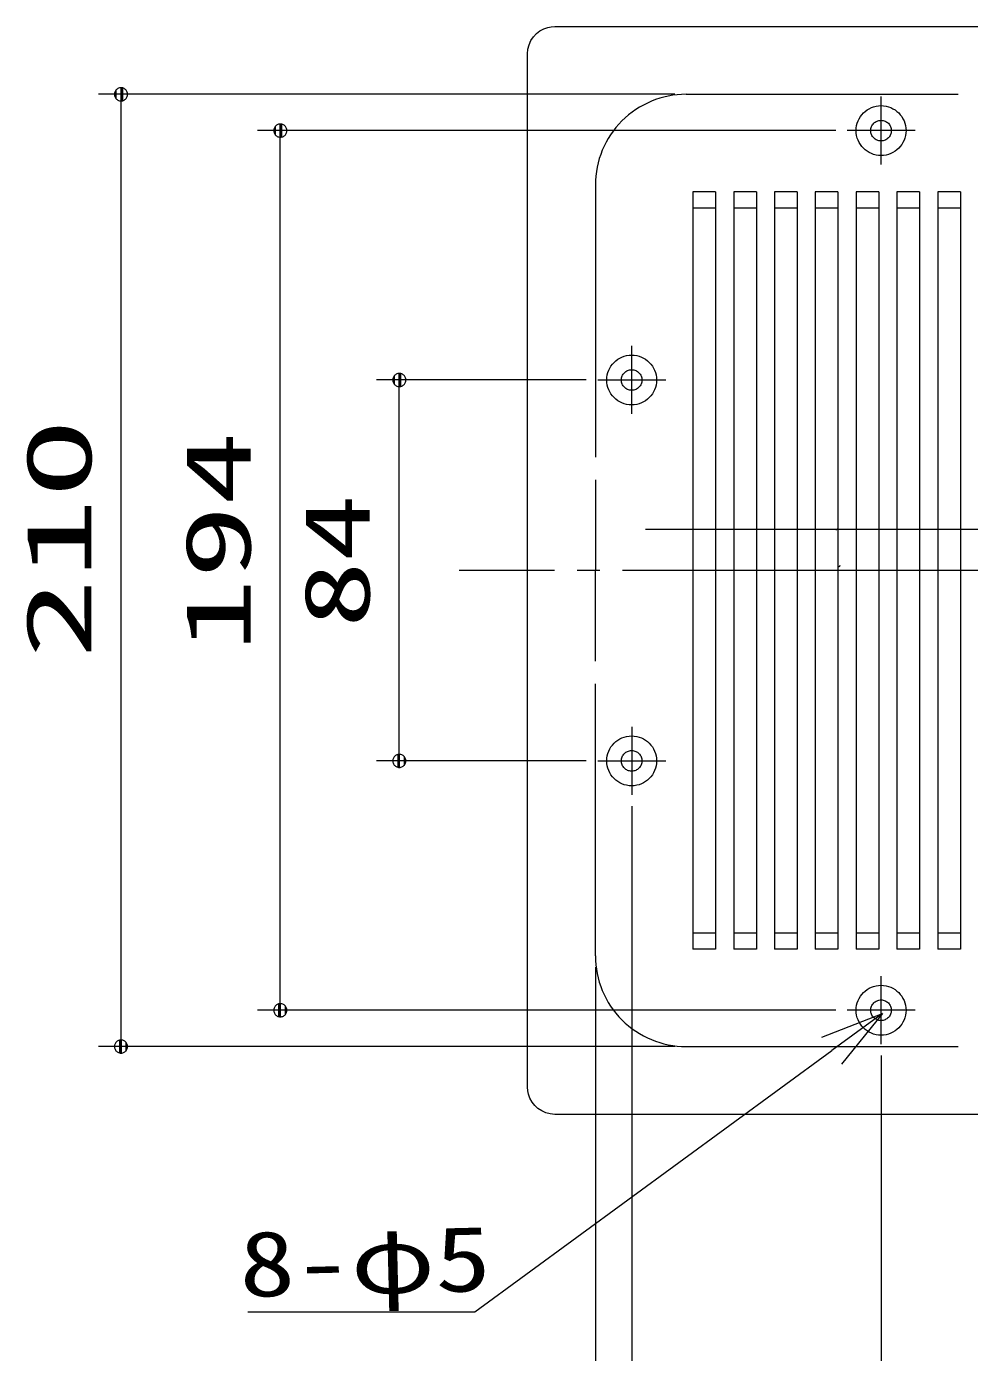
# Model space of a CAD drawing. Units: millimetres on the paper, with parts at other scales. Extents: x -305 to 305, y -152 to 152.
# Drawn here: x -15.9 to 25.7, y -31.3 to 27.2 of the extents above; entities that cross this region are included whole.
import ezdxf
from ezdxf.enums import TextEntityAlignment as Align

# ---------------------------------------------------------------- set-up
doc = ezdxf.new("R2010")
doc.units = ezdxf.units.MM
doc.linetypes.add('LONG_CHAIN', pattern=[21, 18, -1, 1, -1])
doc.linetypes.add('LONG_DASHED2', pattern=[13, 12, -1])
doc.layers.add('0-1_0', color=7, linetype='Continuous', lineweight=9)
doc.layers.add('0-2_S3', color=7, linetype='Continuous', lineweight=9)
doc.styles.add('ＭＳ ゴシック', font='')
doc.styles.get('ＭＳ ゴシック').set_extended_font_data('MS Gothic')

# ---------------------------------------------------------------- blocks, each defined once
blk = doc.blocks.new('_DOTSMALL')
at = {"layer": '0-1_0'}
for p, q in [((0.0746, 0.1), (-0.0746, 0.1)), ((0.1223, -0.0248), (-0.1223, -0.0248))]:
    blk.add_line(p, q, dxfattribs=at)
for points in [[(0.125, 0), (0.124, 0.0157), (0.1211, 0.0311), (0.1162, 0.046), (0.1095, 0.0602), (0.1011, 0.0735), (0.0911, 0.0856), (0.0797, 0.0963), (0.067, 0.1055), (0.0532, 0.1131), (0.0386, 0.1189), (0.0234, 0.1228), (0.0078, 0.1248), (-0.0078, 0.1248), (-0.0234, 0.1228), (-0.0386, 0.1189), (-0.0532, 0.1131), (-0.067, 0.1055), (-0.0797, 0.0963), (-0.0911, 0.0856), (-0.1011, 0.0735), (-0.1095, 0.0602), (-0.1162, 0.046), (-0.1211, 0.0311), (-0.124, 0.0157), (-0.125, 0), (0, 0)], [(-0.125, 0), (-0.124, -0.0157), (-0.1211, -0.0311), (-0.1162, -0.046), (-0.1095, -0.0602), (-0.1011, -0.0735), (-0.0911, -0.0856), (-0.0797, -0.0963), (-0.067, -0.1055), (-0.0532, -0.1131), (-0.0386, -0.1189), (-0.0234, -0.1228), (-0.0078, -0.1248), (0.0078, -0.1248), (0.0234, -0.1228), (0.0386, -0.1189), (0.0532, -0.1131), (0.067, -0.1055), (0.0797, -0.0963), (0.0911, -0.0856), (0.1011, -0.0735), (0.1095, -0.0602), (0.1162, -0.046), (0.1211, -0.0311), (0.124, -0.0157), (0.125, 0), (0, 0)]]:
    blk.add_lwpolyline(points, close=True, dxfattribs=at)
blk = doc.blocks.new('_OPEN30')
at = {"layer": '0-1_0'}
blk.add_line((0, 0), (-1, 0), dxfattribs=at)
blk.add_lwpolyline([(-1, 0.2679), (0, 0), (-1, -0.2679)], dxfattribs=at)

msp = doc.modelspace()

# ---------------------------------------------------------------- linework, layer by layer
at = {"layer": '0-2_S3'}
for p, q in [((7.407, 27.151), (30.198, 27.151)), ((6.207, -19.632), (6.207, 25.951)), ((12.698, 24.16), (-12.725, 24.16)), ((-11.725, -17.84), (-11.725, 24.16)), ((19.798, 22.56), (-5.701, 22.56)), ((-4.701, -16.24), (-4.701, 22.56)), ((14.498, 19.86), (13.498, 19.86)), ((13.498, 19.86), (13.498, -13.54)), ((14.498, 19.86), (14.498, -13.54)), ((16.298, 19.86), (15.298, 19.86)), ((15.298, 19.86), (15.298, -13.54)), ((16.298, 19.86), (16.298, -13.54)), ((18.098, 19.86), (17.098, 19.86)), ((17.098, 19.86), (17.098, -13.54)), ((18.098, 19.86), (18.098, -13.54)), ((19.898, 19.86), (19.898, -13.54)), ((21.698, 19.86), (20.698, 19.86)), ((20.698, 19.86), (20.698, -13.54)), ((21.698, 19.86), (21.698, -13.54)), ((22.498, 19.86), (22.498, -13.54)), ((23.498, 19.86), (22.498, 19.86)), ((23.498, 19.86), (23.498, -13.54)), ((25.298, 19.86), (24.298, 19.86)), ((24.298, 19.86), (24.298, -13.54)), ((25.298, 19.86), (25.298, -13.54)), ((13.498, 19.16), (14.498, 19.16)), ((15.298, 19.16), (16.298, 19.16)), ((17.098, 19.16), (18.098, 19.16)), ((18.898, 19.16), (19.898, 19.16)), ((20.698, 19.16), (21.698, 19.16)), ((22.498, 19.16), (23.498, 19.16)), ((24.298, 19.16), (25.298, 19.16)), ((8.798, 11.56), (-0.451, 11.56)), ((0.549, -5.24), (0.549, 11.56)), ((19.798, 4.96), (19.815, 4.96)), ((19.926, 3.333), (19.943, 3.336)), ((8.798, -5.24), (-0.451, -5.24)), ((10.798, -7.24), (10.798, -39.403)), ((14.498, -12.84), (13.498, -12.84)), ((16.298, -12.84), (15.298, -12.84)), ((18.098, -12.84), (17.098, -12.84)), ((19.898, -12.84), (18.898, -12.84)), ((21.698, -12.84), (20.698, -12.84)), ((23.498, -12.84), (22.498, -12.84)), ((25.298, -12.84), (24.298, -12.84)), ((14.498, -13.54), (13.498, -13.54)), ((16.298, -13.54), (15.298, -13.54)), ((18.098, -13.54), (17.098, -13.54)), ((19.898, -13.54), (18.898, -13.54)), ((21.698, -13.54), (20.698, -13.54)), ((23.498, -13.54), (22.498, -13.54)), ((25.298, -13.54), (24.298, -13.54)), ((9.198, -14.34), (9.198, -44.539)), ((19.798, -16.24), (-5.701, -16.24)), ((12.698, -17.84), (-12.725, -17.84)), ((21.798, -18.24), (21.798, -33.112)), ((30.198, -20.832), (7.407, -20.832))]:
    msp.add_line(p, q, dxfattribs=at)
at = {"layer": '0-2_S3', "linetype": 'LONG_DASHED2'}
for p, q in [((13.198, 24.16), (30.198, 24.16)), ((9.198, 20.16), (9.198, 3.16)), ((9.198, -13.84), (9.198, 3.16)), ((21.798, -17.74), (21.798, -14.74)), ((13.198, -17.84), (30.198, -17.84))]:
    msp.add_line(p, q, dxfattribs=at)
at = {"layer": '0-2_S3', "linetype": 'LONG_CHAIN'}
for p, q in [((21.798, 21.06), (21.798, 24.06)), ((23.298, 22.56), (20.298, 22.56)), ((10.798, 10.06), (10.798, 13.06)), ((9.298, 11.56), (12.298, 11.56)), ((49.473, 4.96), (11.409, 4.96)), ((70.394, 3.16), (3.188, 3.16)), ((10.798, -3.74), (10.798, -6.74)), ((9.298, -5.24), (12.298, -5.24)), ((23.298, -16.24), (20.298, -16.24))]:
    msp.add_line(p, q, dxfattribs=at)
at = {"layer": '0-2_S3'}
for points in [[(6.207, 25.951), (6.224, 26.15), (6.274, 26.344), (6.355, 26.527), (6.465, 26.694), (6.596, 26.836), (6.749, 26.954), (6.918, 27.046), (7.1, 27.11), (7.251, 27.14), (7.407, 27.151)], [(19.898, 19.86), (18.898, 19.86), (18.898, -13.54)], [(-6.129, -29.544), (3.885, -29.544), (19.62, -18.02)], [(7.407, -20.832), (7.207, -20.814), (7.014, -20.764), (6.831, -20.683), (6.663, -20.573), (6.522, -20.442), (6.404, -20.29), (6.312, -20.12), (6.247, -19.938), (6.217, -19.788), (6.207, -19.632)]]:
    msp.add_lwpolyline(points, dxfattribs=at)
at = {"layer": '0-2_S3', "linetype": 'LONG_DASHED2'}
for centre, radius in [((21.798, 22.56), 1.1), ((21.798, 22.56), 0.455), ((10.798, 11.56), 1.1), ((10.798, 11.56), 0.455), ((10.798, -5.24), 1.1), ((10.798, -5.24), 0.455), ((21.798, -16.24), 1.1), ((21.798, -16.24), 0.455)]:
    msp.add_circle(centre, radius, dxfattribs=at)
for centre, start, end in [((13.198, 20.16), 90, 180.00001), ((13.198, -13.84), 179.99999, 270)]:
    msp.add_arc(centre, 4, start, end, dxfattribs=at)
at = {"layer": '0-2_S3'}
for centre, start, end in [((19.815, 5.02), 270.00001, 342.28553), ((19.934, 3.395), 279, 351.28553)]:
    msp.add_arc(centre, 0.06, start, end, dxfattribs=at)

# ---------------------------------------------------------------- block references
for name, p, xscale, yscale, rotation in [('_DOTSMALL', (-11.725, 24.16), 2.32, 2.32, 90), ('_DOTSMALL', (-4.701, 22.56), 2.32, 2.32, 90), ('_DOTSMALL', (0.549, 11.56), 2.32, 2.32, 90), ('_DOTSMALL', (0.549, -5.24), 2.32, 2.32, 270), ('_OPEN30', (21.855, -16.383), 2.77, 2.77, 36.21995), ('_DOTSMALL', (-4.701, -16.24), 2.32, 2.32, 270), ('_DOTSMALL', (-11.725, -17.84), 2.32, 2.32, 270)]:
    msp.add_blockref(name, p, dxfattribs=dict(at, xscale=xscale, yscale=yscale, rotation=rotation))

# ---------------------------------------------------------------- texts
at = {"layer": '0-2_S3', "style": 'ＭＳ ゴシック'}
for s, height, rotation, width, p in [('210', 2.889, 90, 1.8, (-12.17, -0.74)), ('194', 2.889, 90, 1.65, (-5.146, -0.45)), ('84', 2.889, 90, 1.5, (0.104, 0.618)), ('8-φ5', 2.886, 1.4, 1.25, (-6.453, -29.753))]:
    msp.add_text(s, height=height, rotation=rotation, dxfattribs=dict(at, width=width)).set_placement(p, align=Align.BOTTOM_LEFT)

doc.saveas('drawing.dxf')
